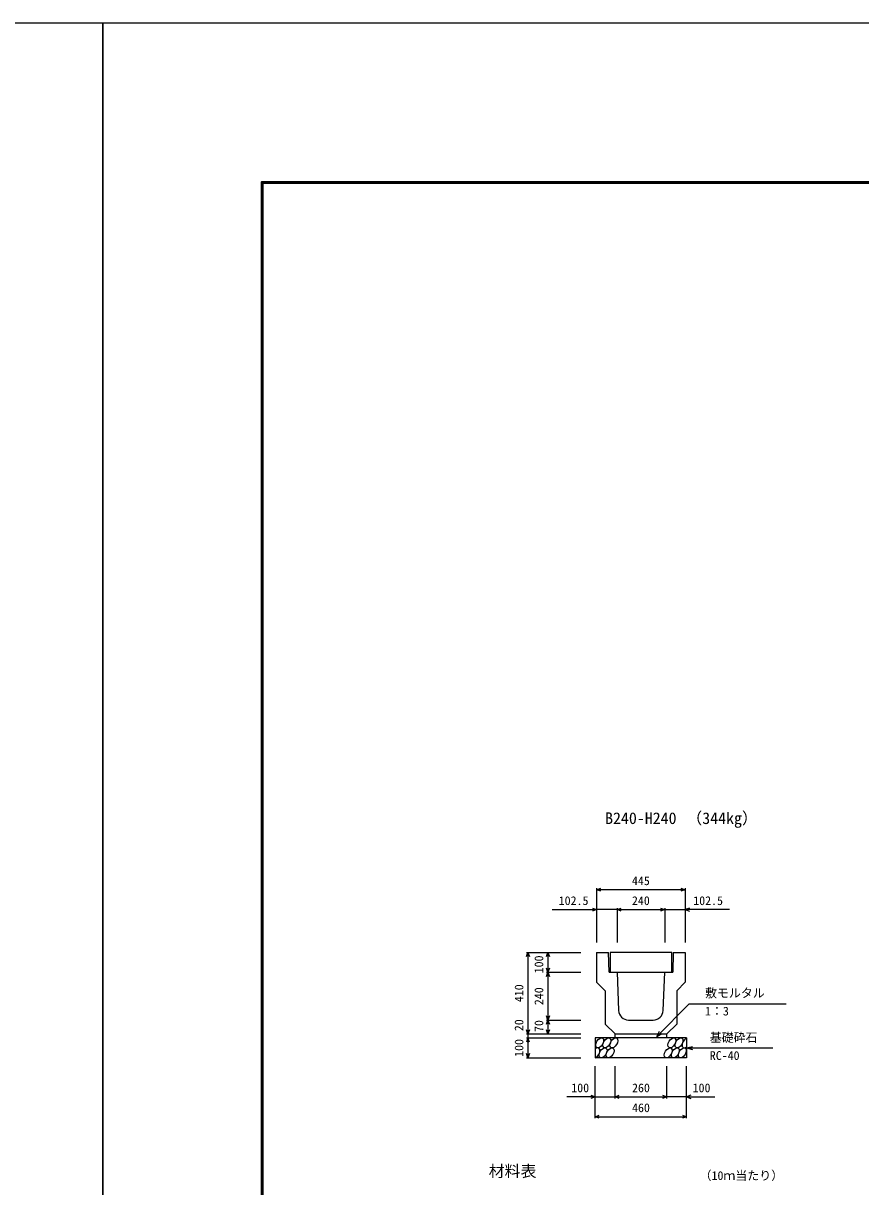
# Model space of a CAD drawing. Units: millimetres, scale not verified. Extents: x -33600 to 33600, y -11880 to 11880.
# Drawn here: x -400 to 3809, y 6032 to 11880 of the extents above; entities that cross this region are included whole.
import ezdxf
from ezdxf.enums import TextEntityAlignment as Align

# ---------------------------------------------------------------- set-up
doc = ezdxf.new("R2010")
doc.units = ezdxf.units.MM
doc.header["$LTSCALE"] = 40
for name, color, linetype, lineweight in [('0-0_DIM', 7, 'Continuous', 25), ('0-1_Defpoints', 5, 'Continuous', 25), ('0-2_HATCH', 6, 'Continuous', 25), ('0-5_OUTLINE', 3, 'Continuous', 25), ('0-6_TXT', 7, 'Continuous', 25), ('0-7_WAKU', 3, 'Continuous', 25)]:
    doc.layers.add(name, color=color, linetype=linetype, lineweight=lineweight)
doc.styles.add('ＭＳ ゴシック', font='')
doc.styles.get('ＭＳ ゴシック').set_extended_font_data('MS Gothic')

msp = doc.modelspace()

# ---------------------------------------------------------------- linework, layer by layer
at = {"layer": '0-0_DIM'}
for p, q in [((2481.5, 7532.48), (2481.5, 7259.98)), ((2926.5, 7524.98), (2481.5, 7524.98)), ((2926.5, 7532.48), (2926.5, 7259.98)), ((2584, 7432.48), (2584, 7259.98)), ((2824, 7432.48), (2824, 7259.98)), ((2258.12, 7424.98), (2481.5, 7424.98)), ((2584, 7424.98), (2481.5, 7424.98)), ((2584, 7424.98), (2824, 7424.98)), ((2824, 7424.98), (2926.5, 7424.98)), ((3149.87, 7424.98), (2926.5, 7424.98)), ((2129, 7209.98), (2401.5, 7209.98)), ((2136.5, 7209.98), (2136.5, 6799.98)), ((2236.5, 7209.98), (2236.5, 7109.98)), ((2229, 7109.98), (2401.5, 7109.98)), ((2236.5, 7109.98), (2236.5, 6869.98)), ((2947.02, 6951.79), (2783.36, 6788.14)), ((2947.02, 6951.79), (3434.95, 6951.79)), ((2229, 6869.98), (2401.5, 6869.98)), ((2236.5, 6869.98), (2236.5, 6799.98)), ((2129, 6799.98), (2401.5, 6799.98)), ((2783.36, 6788.14), (2798.36, 6814.12)), ((2783.36, 6788.14), (2809.34, 6803.14)), ((2129, 6779.98), (2401.5, 6779.98)), ((2934, 6729.98), (2962.97, 6737.75)), ((2934, 6729.98), (3367.31, 6729.98)), ((2934, 6729.98), (2962.97, 6722.22)), ((2129, 6679.98), (2401.5, 6679.98)), ((2474, 6376.56), (2474, 6637.92)), ((2574, 6476.56), (2574, 6637.92)), ((2834, 6476.56), (2834, 6637.92)), ((2934, 6376.56), (2934, 6637.92)), ((2474, 6484.06), (2332.2, 6484.06)), ((2474, 6484.06), (2574, 6484.06)), ((2574, 6484.06), (2834, 6484.06)), ((2934, 6484.06), (2834, 6484.06)), ((2934, 6484.06), (3075.79, 6484.06)), ((2474, 6384.06), (2934, 6384.06))]:
    msp.add_line(p, q, dxfattribs=at)
for points in [[(2502.64, 7517.29), (2481.5, 7524.98), (2502.64, 7532.68)], [(2905.35, 7532.68), (2926.5, 7524.98), (2905.35, 7517.29)], [(2460.35, 7432.68), (2481.5, 7424.98), (2460.35, 7417.29)], [(2605.14, 7417.29), (2584, 7424.98), (2605.14, 7432.68)], [(2802.85, 7432.68), (2824, 7424.98), (2802.85, 7417.29)], [(2947.64, 7432.68), (2926.5, 7424.98), (2947.64, 7417.29)], [(2128.8, 7188.84), (2136.5, 7209.98), (2144.19, 7188.84)], [(2228.8, 7188.84), (2236.5, 7209.98), (2244.19, 7188.84)], [(2244.19, 7131.13), (2236.5, 7109.98), (2228.8, 7131.13)], [(2228.8, 7088.84), (2236.5, 7109.98), (2244.19, 7088.84)], [(2244.19, 6891.13), (2236.5, 6869.98), (2228.8, 6891.13)], [(2228.8, 6848.84), (2236.5, 6869.98), (2244.19, 6848.84)], [(2144.19, 6821.13), (2136.5, 6799.98), (2128.8, 6821.13)], [(2136.5, 6799.98), (2136.5, 6779.98), (2136.5, 6679.98)], [(2244.19, 6821.13), (2236.5, 6799.98), (2228.8, 6821.13)], [(2144.19, 6758.84), (2136.5, 6779.98), (2128.8, 6758.84)], [(2144.19, 6701.13), (2136.5, 6679.98), (2128.8, 6701.13)], [(2452.85, 6491.75), (2474, 6484.06), (2452.85, 6476.36)], [(2595.14, 6476.36), (2574, 6484.06), (2595.14, 6491.75)], [(2812.85, 6491.75), (2834, 6484.06), (2812.85, 6476.36)], [(2955.14, 6491.75), (2934, 6484.06), (2955.14, 6476.36)], [(2495.14, 6376.36), (2474, 6384.06), (2495.14, 6391.75)], [(2912.85, 6391.75), (2934, 6384.06), (2912.85, 6376.36)]]:
    msp.add_lwpolyline(points, dxfattribs=at)
at = {"layer": '0-1_Defpoints'}
for points in [[(-33600, -11880), (0, -11880), (0, 11880), (-33600, 11880)], [(0, -11880), (33600, -11880), (33600, 11880), (0, 11880)]]:
    msp.add_lwpolyline(points, close=True, dxfattribs=at)
at = {"layer": '0-2_HATCH'}
msp.add_lwpolyline([(2549, 7109.98), (2859, 7109.98), (2859, 7209.98), (2549, 7209.98)], close=True, dxfattribs=at)
for centre, start_param, end_param in [((2478.29, 6704.99), 3.7419964, 7.318141), ((2931, 6754.98), 0.6666252, 4.1103269)]:
    msp.add_ellipse(centre, major_axis=(14.54, 23.54), ratio=0.5792, start_param=start_param, end_param=end_param, dxfattribs=at)
for centre in [(2496.89, 6754.98), (2513.77, 6704.99), (2532.36, 6754.98), (2549.25, 6704.99), (2567.84, 6754.98), (2841.45, 6704.99), (2860.04, 6754.98), (2876.93, 6704.99), (2895.52, 6754.98), (2912.4, 6704.99)]:
    msp.add_ellipse(centre, major_axis=(14.54, 23.54), ratio=0.5792, dxfattribs=at)
at = {"layer": '0-5_OUTLINE'}
for p, q in [((2481.5, 7209.98), (2481.5, 7059.98)), ((2481.5, 7209.98), (2541.5, 7209.98)), ((2544, 7109.98), (2541.5, 7209.98)), ((2866.5, 7209.98), (2864, 7109.98)), ((2866.5, 7209.98), (2926.5, 7209.98)), ((2926.5, 7209.98), (2926.5, 7059.98)), ((2544, 7109.98), (2584, 7109.98)), ((2584, 7109.98), (2592, 6917.9)), ((2815.99, 6917.9), (2824, 7109.98)), ((2824, 7109.98), (2864, 7109.98)), ((2481.5, 7059.98), (2524, 7017.48)), ((2524, 7017.48), (2524, 6849.98)), ((2926.5, 7059.98), (2884, 7017.48)), ((2884, 7017.48), (2884, 6849.98)), ((2574, 6799.98), (2524, 6849.98)), ((2641.96, 6869.98), (2766.04, 6869.98)), ((2834, 6799.98), (2884, 6849.98)), ((2574, 6799.98), (2834, 6799.98)), ((2574, 6779.98), (2574, 6799.98)), ((2834, 6779.98), (2834, 6799.98)), ((2934, 6779.98), (2474, 6779.98)), ((2474, 6779.98), (2474, 6679.98)), ((2934, 6779.98), (2934, 6679.98)), ((2934, 6679.98), (2474, 6679.98))]:
    msp.add_line(p, q, dxfattribs=at)
for centre, start, end in [((2641.96, 6919.98), 182.38594, 270), ((2766.04, 6919.98), 270, 357.61406)]:
    msp.add_arc(centre, 50, start, end, dxfattribs=at)
at = {"layer": '0-7_WAKU', "lineweight": 50}
msp.add_lwpolyline([(800, -11080), (32800, -11080), (32800, 11080), (800, 11080)], close=True, dxfattribs=at)

# ---------------------------------------------------------------- texts
at = {"layer": '0-0_DIM', "style": 'ＭＳ ゴシック'}
for s, p in [('445', (2659, 7534.98)), ('102.5', (2290.89, 7434.98)), ('240', (2659, 7434.98)), ('102.5', (2967.1, 7434.98)), ('敷モルタル', (3026.39, 6970.53)), ('1：3', (3026.39, 6879.84)), ('基礎砕石', (3050.32, 6747.16)), ('RC-40', (3050.32, 6656.47)), ('100', (2354, 6494.06)), ('260', (2659.53, 6494.06)), ('100', (2964, 6494.06)), ('460', (2659.53, 6394.06))]:
    msp.add_text(s, height=43.99, dxfattribs=at).set_placement(p, align=Align.BOTTOM_LEFT)
for s, p in [('100', (2226.5, 7104.98)), ('410', (2126.5, 6959.98)), ('240', (2226.5, 6944.98)), ('20', (2126.5, 6814.3)), ('70', (2226.5, 6809.98)), ('100', (2126.5, 6684.98))]:
    msp.add_text(s, height=43.99, rotation=90, dxfattribs=at).set_placement(p, align=Align.BOTTOM_LEFT)
at = {"layer": '0-6_TXT', "style": 'ＭＳ ゴシック'}
for s, height, p in [('B240-H240', 58.65, (2524, 7837.71)), ('（344kg）', 58.65, (2932.37, 7837.71)), ('材料表', 58.65, (1939, 6064.11)), ('（10ｍ当たり）', 43.99, (2998.99, 6053.11))]:
    msp.add_text(s, height=height, dxfattribs=at).set_placement(p, align=Align.BOTTOM_LEFT)

doc.saveas('drawing.dxf')
